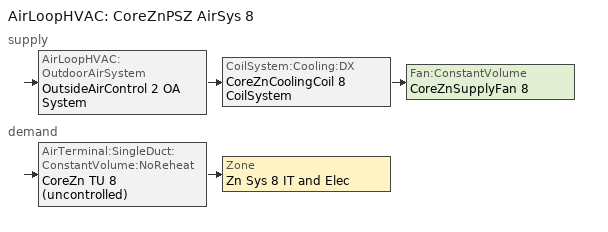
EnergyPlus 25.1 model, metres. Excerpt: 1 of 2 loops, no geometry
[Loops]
AirLoopHVAC 'CoreZnPSZ AirSys 8'
 supply: AirLoopHVAC:OutdoorAirSystem 'OutsideAirControl 2 OA System' > CoilSystem:Cooling:DX 'CoreZnCoolingCoil 8 CoilSystem' > Fan:ConstantVolume 'CoreZnSupplyFan 8'
 demand: AirTerminal:SingleDuct:ConstantVolume:NoReheat 'CoreZn TU 8 (uncontrolled)' > Zone 'Zn Sys 8 IT and Elec'
[ZoneControl:Thermostat]
Zn Sys 8 IT and Elec Thermostat: Zone or ZoneList=Zn Sys 8 IT and Elec; Control Type Schedule=Zn Sys 8 IT and Elec Thermostat Schedule; Control 1=Zn Sys 8 IT and Elec Thermostat; Temperature Difference Between Cutout And Setpoint {deltaC}=0
[ThermostatSetpoint:DualSetpoint]
Zn Sys 8 IT and Elec Thermostat: Heating Setpoint Temperature Schedule=DataHtgSetpt; Cooling Setpoint Temperature Schedule=DataClgSetpt
[Zone equipment]
Zn Sys 8 IT and Elec: CoreZn TU 8 (uncontrolled)
[Sizing:Zone]
Zn Sys 8 IT and Elec: Zone Cooling Design Supply Air Temperature Input Method=TemperatureDifference; Zone Cooling Design Supply Air Temperature {C}=14; Zone Cooling Design Supply Air Temperature Difference {deltaC}=11.1111; Zone Heating Design Supply Air Temperature Input Method=TemperatureDifference; Zone Heating Design Supply Air Temperature {C}=40; Zone Heating Design Supply Air Temperature Difference {deltaC}=13.8889; Zone Cooling Design Supply Air Humidity Ratio {kgWater/kgDryAir}=0.0085; Zone Heating Design Supply Air Humidity Ratio {kgWater/kgDryAir}=0.008; Design Specification Outdoor Air Object=Zn Sys 8 IT and Elec Design Specification Outdoor Air; Zone Heating Sizing Factor=1; Zone Cooling Sizing Factor=1; Cooling Design Air Flow Method=DesignDay; Cooling Design Air Flow Rate {m3/s}=0; Cooling Minimum Air Flow per Zone Floor Area {m3/s-m2}=0; Cooling Minimum Air Flow {m3/s}=0; Cooling Minimum Air Flow Fraction=0; Heating Design Air Flow Method=DesignDay; Heating Design Air Flow Rate {m3/s}=0; Heating Maximum Air Flow per Zone Floor Area {m3/s-m2}=0; Heating Maximum Air Flow {m3/s}=0; Heating Maximum Air Flow Fraction=0; Account for Dedicated Outdoor Air System=No; Zone Load Sizing Method=Sensible Load Only No Latent Load; Zone Latent Cooling Design Supply Air Humidity Ratio Input Method=HumidityRatioDifference; Zone Cooling Design Supply Air Humidity Ratio Difference {kgWater/kgDryAir}=0.005; Zone Latent Heating Design Supply Air Humidity Ratio Input Method=HumidityRatioDifference; Zone Humidification Design Supply Air Humidity Ratio Difference {kgWater/kgDryAir}=0.005; Type of Space Sum to Use=Coincident
[DesignSpecification:OutdoorAir]
Zn Sys 8 IT and Elec Design Specification Outdoor Air: Outdoor Air Method=Maximum; Outdoor Air Flow per Person {m3/s-person}=0; Outdoor Air Flow per Zone Floor Area {m3/s-m2}=0.000762; Outdoor Air Flow per Zone {m3/s}=0; Outdoor Air Flow Air Changes per Hour {1/hr}=0
[AirTerminal:SingleDuct:ConstantVolume:NoReheat]
CoreZn TU 8 (uncontrolled): Availability Schedule=Always On Discrete; Maximum Air Flow Rate {m3/s}=0.484548
[AirLoopHVAC]
CoreZnPSZ AirSys 8: Design Supply Air Flow Rate {m3/s}=0.484548; Design Return Air Flow Fraction of Supply Air Flow=1
[Sizing:System]
CoreZnPSZ AirSys 8: Type of Load to Size On=Sensible; Design Outdoor Air Flow Rate {m3/s}=Autosize; Central Heating Maximum System Air Flow Ratio=1; Preheat Design Temperature {C}=5.68434e-14; Preheat Design Humidity Ratio {kgWater/kgDryAir}=0; Precool Design Temperature {C}=5.68434e-14; Precool Design Humidity Ratio {kgWater/kgDryAir}=0; Central Cooling Design Supply Air Temperature {C}=18.3333; Central Heating Design Supply Air Temperature {C}=40; Type of Zone Sum to Use=NonCoincident; 100% Outdoor Air in Cooling=No; 100% Outdoor Air in Heating=No; Central Cooling Design Supply Air Humidity Ratio {kgWater/kgDryAir}=0.0085; Central Heating Design Supply Air Humidity Ratio {kgWater/kgDryAir}=0.008; Cooling Supply Air Flow Rate Method=DesignDay; Cooling Supply Air Flow Rate {m3/s}=0; Cooling Supply Air Flow Rate Per Floor Area {m3/s-m2}=0.00996765; Cooling Fraction of Autosized Cooling Supply Air Flow Rate=1; Cooling Supply Air Flow Rate Per Unit Cooling Capacity {m3/s-W}=3.94755e-05; Heating Supply Air Flow Rate Method=DesignDay; Heating Supply Air Flow Rate {m3/s}=0; Heating Supply Air Flow Rate Per Floor Area {m3/s-m2}=0.00996765; Heating Fraction of Autosized Heating Supply Air Flow Rate=1; Heating Fraction of Autosized Cooling Supply Air Flow Rate=1; Heating Supply Air Flow Rate Per Unit Heating Capacity {m3/s-W}=3.15882e-05; System Outdoor Air Method=ZoneSum; Zone Maximum Outdoor Air Fraction=1; Cooling Design Capacity Method=CoolingDesignCapacity; Cooling Design Capacity {W}=Autosize; Cooling Design Capacity Per Floor Area {W/m2}=234.7; Fraction of Autosized Cooling Design Capacity=1; Heating Design Capacity Method=HeatingDesignCapacity; Heating Design Capacity {W}=Autosize; Heating Design Capacity Per Floor Area {W/m2}=157; Fraction of Autosized Heating Design Capacity=1; Central Cooling Capacity Control Method=OnOff; Occupant Diversity=Autosize
[AvailabilityManager:NightCycle]
Availability Manager Night Cycle 1: Applicability Schedule=Always On Discrete; Fan Schedule=DataHVACAvail; Control Type=CycleOnControlZone; Thermostat Tolerance {deltaC}=1.11111; Cycling Run Time Control Type=ThermostatWithMinimumRunTime; Cycling Run Time {s}=900; Control Zone or Zone List=Zn Sys 8 IT and Elec
[Controller:OutdoorAir]
OutsideAirControl 2: Minimum Outdoor Air Flow Rate {m3/s}=0; Maximum Outdoor Air Flow Rate {m3/s}=Autosize; Economizer Control Type=NoEconomizer; Economizer Control Action Type=ModulateFlow; Economizer Maximum Limit Enthalpy {J/kg}=64000; Lockout Type=NoLockout; Minimum Limit Type=FixedMinimum; Minimum Outdoor Air Schedule=OutsideAirControl 2 Schedule; Mechanical Ventilation Controller=OutsideAirControl 2 Mech Vent Controller; High Humidity Control=No; High Humidity Outdoor Air Flow Ratio=1; Control High Indoor Humidity Based on Outdoor Humidity Ratio=Yes; Heat Recovery Bypass Control Type=BypassWhenWithinEconomizerLimits; Economizer Operation Staging=InterlockedWithMechanicalCooling
[Controller:MechanicalVentilation]
OutsideAirControl 2 Mech Vent Controller: Availability Schedule=OutsideAirControl 2 Schedule; Demand Controlled Ventilation=No; System Outdoor Air Method=ZoneSum; Zone or ZoneList Name 1=Zn Sys 8 IT and Elec; Design Specification Outdoor Air Object Name 1=Zn Sys 8 IT and Elec Design Specification Outdoor Air
[SetpointManager:MixedAir] Control Variable=Temperature
Name | Setpoint Node or NodeList
OutsideAirControl 2 OA System Mixed Air Node OS Default SPM | OutsideAirControl 2 OA System Mixed Air Node
CoreZnCoolingCoil 8 Outlet Node OS Default SPM | CoreZnCoolingCoil 8 Outlet Node
[CoilSystem:Cooling:DX]
CoreZnCoolingCoil 8 CoilSystem: Availability Schedule=Always On Discrete; Cooling Coil=CoreZnCoolingCoil 8
[Coil:Cooling:DX:SingleSpeed]
CoreZnCoolingCoil 8: Availability Schedule=Always On Discrete; Gross Rated Total Cooling Capacity {W}=8565.32; Gross Rated Sensible Heat Ratio=1; Gross Rated Cooling COP {W/W}=3.24801; Rated Air Flow Rate {m3/s}=0.484548; Rated Evaporator Fan Power Per Volume Flow Rate 2017 {W/(m3/s)}=773.3; Rated Evaporator Fan Power Per Volume Flow Rate 2023 {W/(m3/s)}=934.4; Total Cooling Capacity Function of Temperature Curve=CoilClgDXQRatio_fTwbToadbSI; Total Cooling Capacity Function of Flow Fraction Curve=CoilClgDXSnglQRatio_fCFMRatio; Energy Input Ratio Function of Temperature Curve=CoilClgDXEIRRatio_fTwbToadbSI; Energy Input Ratio Function of Flow Fraction Curve=CoilClgDXSnglEIRRatio_fCFMRatio; Part Load Fraction Correlation Curve=CoilClgDXSEEREIRRatio_fQFrac; Minimum Outdoor Dry-Bulb Temperature for Compressor Operation {C}=-25; Nominal Time for Condensate Removal to Begin {s}=0; Ratio of Initial Moisture Evaporation Rate and Steady State Latent Capacity=0; Maximum Cycling Rate {cycles/hr}=0; Latent Capacity Time Constant {s}=0; Condenser Type=AirCooled; Evaporative Condenser Effectiveness=0.9; Evaporative Condenser Air Flow Rate {m3/s}=Autosize; Evaporative Condenser Pump Rated Power Consumption {W}=Autosize; Crankcase Heater Capacity {W}=23.3324; Maximum Outdoor Dry-Bulb Temperature for Crankcase Heater Operation {C}=10; Basin Heater Capacity {W/K}=0; Basin Heater Setpoint Temperature {C}=2
[Fan:ConstantVolume]
CoreZnSupplyFan 8: Availability Schedule=DataHVACAvail; Fan Total Efficiency=0.55575; Pressure Rise {Pa}=412.349; Maximum Flow Rate {m3/s}=0.484548; Motor Efficiency=0.855; Motor In Airstream Fraction=1
[SetpointManager:SingleZone:Reheat]
Setpoint Manager Single Zone Reheat 2: Control Variable=Temperature; Minimum Supply Air Temperature {C}=-99; Maximum Supply Air Temperature {C}=99; Control Zone=Zn Sys 8 IT and Elec; Setpoint Node or NodeList=CoreZnSupplyFan 8 Outlet Node
[Schedule:Year]
DataHtgSetpt: DataHtgSetptWk, 1, 1, 12, 31
DataClgSetpt: DataClgSetptWk, 1, 1, 12, 31
DataHVACAvail: DataHVACAvailWk, 1, 1, 12, 31
OutsideAirControl 2 Schedule: OutsideAirControl 2 Schedule Week 1, 1, 1, 12, 31
[Schedule:Week:Daily]
DataHtgSetptWk: DataHtgSetptSun, DataHtgSetptWD, DataHtgSetptWD, DataHtgSetptWD, DataHtgSetptWD, DataHtgSetptWD, DataHtgSetptSat, DataHtgSetptSun, DataHtgSetptWD, DataHtgSetptWD, DataHtgSetptSun, DataHtgSetptSun
DataClgSetptWk: DataClgSetptSun, DataClgSetptWD, DataClgSetptWD, DataClgSetptWD, DataClgSetptWD, DataClgSetptWD, DataClgSetptSat, DataClgSetptSun, DataClgSetptWD, DataClgSetptWD, DataClgSetptSun, DataClgSetptSun
DataHVACAvailWk: DataHVACAvailSun, DataHVACAvailWD, DataHVACAvailWD, DataHVACAvailWD, DataHVACAvailWD, DataHVACAvailWD, DataHVACAvailSat, DataHVACAvailSun, AllOnHVACAvailDay, AllOnHVACAvailDay, DataHVACAvailSun, DataHVACAvailSun
OutsideAirControl 2 Schedule Week 1: OutsideAirControl 2 Schedule Week 1 Sunday, OutsideAirControl 2 Schedule Week 1 Monday, OutsideAirControl 2 Schedule Week 1 Tuesday, OutsideAirControl 2 Schedule Week 1 Wednesday, OutsideAirControl 2 Schedule Week 1 Thursday, OutsideAirControl 2 Schedule Week 1 Friday, OutsideAirControl 2 Schedule Week 1 Saturday, OutsideAirControl 2 Schedule Week 1 Holiday, OutsideAirControl 2 Schedule Week 1 Summer, OutsideAirControl 2 Schedule Week 1 Winter, OutsideAirControl 2 Schedule Week 1 Custom 1, OutsideAirControl 2 Schedule Week 1 Custom 2
[Schedule:Day:Interval]
AllOnHVACAvailDay; DataHVACAvailSat; DataHVACAvailSun; DataHVACAvailWD; OutsideAirControl 2 Schedule Week 1 Custom 1; OutsideAirControl 2 Schedule Week 1 Custom 2; OutsideAirControl 2 Schedule Week 1 Friday; OutsideAirControl 2 Schedule Week 1 Holiday; OutsideAirControl 2 Schedule Week 1 Monday; OutsideAirControl 2 Schedule Week 1 Saturday; OutsideAirControl 2 Schedule Week 1 Summer; OutsideAirControl 2 Schedule Week 1 Sunday; OutsideAirControl 2 Schedule Week 1 Thursday; OutsideAirControl 2 Schedule Week 1 Tuesday; OutsideAirControl 2 Schedule Week 1 Wednesday; OutsideAirControl 2 Schedule Week 1 Winter: No, 01:00, 1, 02:00, 1, 03:00, 1, 04:00, 1, 05:00, 1, 06:00, 1, 07:00, 1, 08:00, 1, 09:00, 1, 10:00, 1, 11:00, 1, 12:00, 1, 13:00, 1, 14:00, 1, 15:00, 1, 16:00, 1, 17:00, 1, 18:00, 1, 19:00, 1, 20:00, 1, 21:00, 1, 22:00, 1, 23:00, 1, 24:00, 1
DataHtgSetptSun; DataHtgSetptWD; DataHtgSetptSat: No, 01:00, 15.5556, 02:00, 15.5556, 03:00, 15.5556, 04:00, 15.5556, 05:00, 15.5556, 06:00, 15.5556, 07:00, 15.5556, 08:00, 15.5556, 09:00, 15.5556, 10:00, 15.5556, 11:00, 15.5556, 12:00, 15.5556, 13:00, 15.5556, 14:00, 15.5556, 15:00, 15.5556, 16:00, 15.5556, 17:00, 15.5556, 18:00, 15.5556, 19:00, 15.5556, 20:00, 15.5556, 21:00, 15.5556, 22:00, 15.5556, 23:00, 15.5556, 24:00, 15.5556
DataClgSetptSun; DataClgSetptWD; DataClgSetptSat: No, 01:00, 26.6667, 02:00, 26.6667, 03:00, 26.6667, 04:00, 26.6667, 05:00, 26.6667, 06:00, 26.6667, 07:00, 26.6667, 08:00, 26.6667, 09:00, 26.6667, 10:00, 26.6667, 11:00, 26.6667, 12:00, 26.6667, 13:00, 26.6667, 14:00, 26.6667, 15:00, 26.6667, 16:00, 26.6667, 17:00, 26.6667, 18:00, 26.6667, 19:00, 26.6667, 20:00, 26.6667, 21:00, 26.6667, 22:00, 26.6667, 23:00, 26.6667, 24:00, 26.6667
[Schedule:Compact]
Zn Sys 8 IT and Elec Thermostat Schedule: Through: 12/31, For: AllDays, Until: 24:00, 4
[Schedule:Constant]
Always On Discrete: Hourly Value=1
[Curve:Biquadratic] Minimum Value of x {BasedOnField A2}=13.89; Maximum Value of x {BasedOnField A2}=25; Minimum Value of y {BasedOnField A3}=23.89; Maximum Value of y {BasedOnField A3}=46.11; Minimum Curve Output {BasedOnField A4}=0.77
Name | Coefficient1 Constant | Coefficient2 x | Coefficient3 x**2 | Coefficient4 y | Coefficient5 y**2 | Coefficient6 x*y | Maximum Curve Output {BasedOnField A4}
CoilClgDXQRatio_fTwbToadbSI | 0.86779 | 0.014245 | 0.000554 | -0.007569 | 3.2e-05 | -0.000191 | 1.29
CoilClgDXEIRRatio_fTwbToadbSI | 0.116709 | 0.028458 | -0.000411 | 0.021422 | 0.000162 | -0.00068 | 1.33
[Curve:Cubic]
CoilClgDXSEEREIRRatio_fQFrac: Coefficient1 Constant=1; Coefficient2 x=0; Coefficient3 x**2=0; Coefficient4 x**3=0; Minimum Value of x {BasedOnField A2}=0.7; Maximum Value of x {BasedOnField A2}=1; Minimum Curve Output {BasedOnField A3}=1; Maximum Curve Output {BasedOnField A3}=1
[Curve:Quadratic] Minimum Value of x {BasedOnField A2}=0; Maximum Value of x {BasedOnField A2}=100
Name | Coefficient1 Constant | Coefficient2 x | Coefficient3 x**2 | Minimum Curve Output {BasedOnField A3}
CoilClgDXSnglQRatio_fCFMRatio | 0.8 | 0.2 | 0 | 0.8
CoilClgDXSnglEIRRatio_fCFMRatio | 1.156 | -0.1816 | 0.0256
